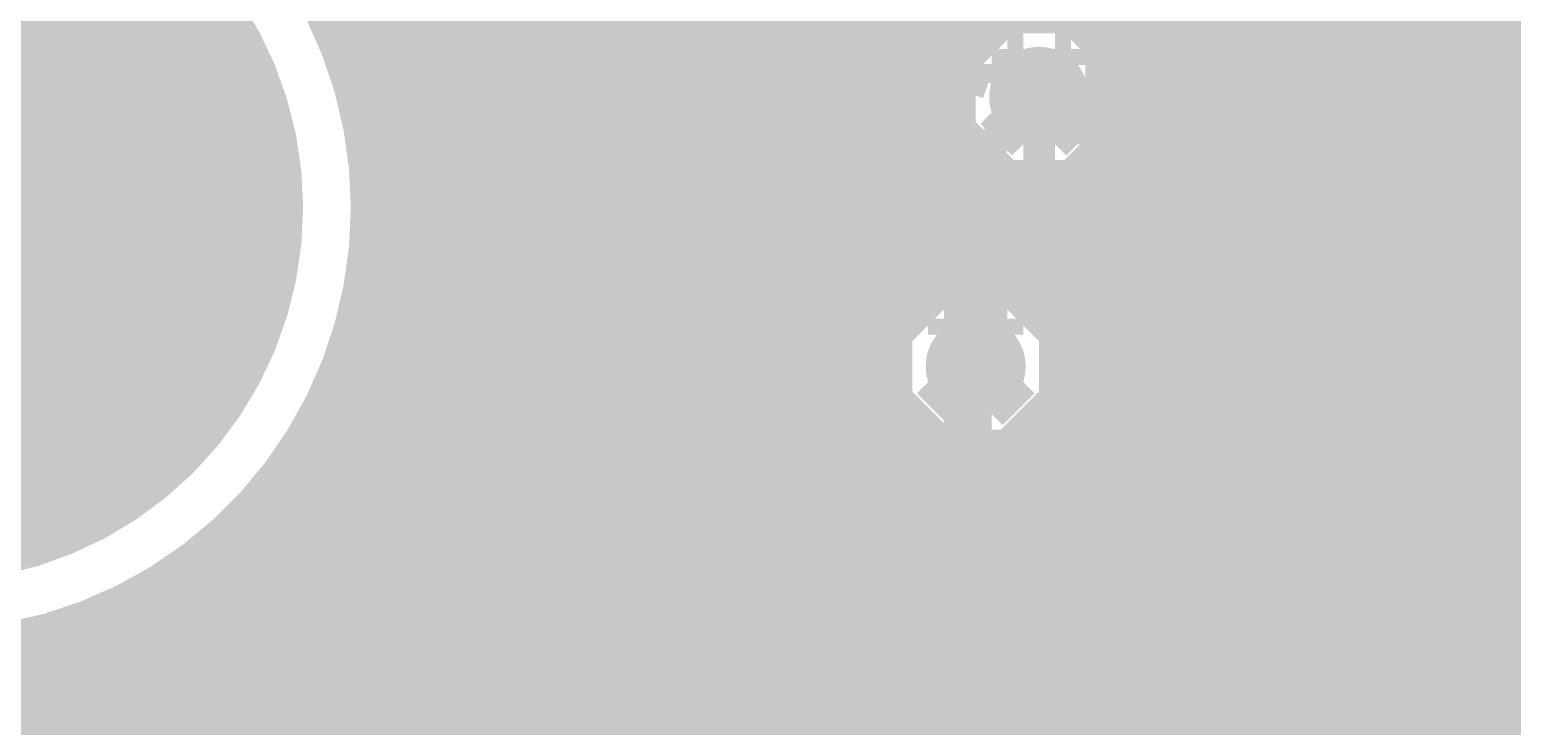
# Model space of a CAD drawing. Extents: x -5 to 157, y -120 to 103.
# Drawn here: x 0.81 to 12.68, y -4.15 to 1.43 of the extents above; entities that cross this region are included whole.
import ezdxf

# ---------------------------------------------------------------- set-up
doc = ezdxf.new("R2010")
doc.units = 0
doc.header["$MEASUREMENT"] = 0
doc.layers.get('0').update_dxf_attribs({"linetype": 'CONTINUOUS'})
for name, color, linetype in [('22-304-2_BOT', 7, 'CONTINUOUS'), ('22-304-2_DRD', 7, 'CONTINUOUS'), ('22-304-2_DRL', 2, 'CONTINUOUS'), ('22-304-2_IN1', 4, 'CONTINUOUS'), ('22-304-2_IN2', 3, 'CONTINUOUS'), ('22-304-2_SMB', 5, 'CONTINUOUS'), ('22-304-2_SMT', 10, 'CONTINUOUS'), ('22-304-2_SPB', 14, 'CONTINUOUS'), ('22-304-2_SSB', 12, 'CONTINUOUS'), ('22-304-2_TOP', 13, 'CONTINUOUS'), ('THRUHOLE_TAP', 7, 'CONTINUOUS')]:
    doc.layers.add(name, color=color, linetype=linetype)

# ---------------------------------------------------------------- blocks, each defined once
blk = doc.blocks.new('ROUND_1')
at = {"const_width": 2.99974}
blk.add_lwpolyline([(-1.49987, 0, 1), (1.49987, 0, 1)], format="xyb", close=True, dxfattribs=at)
blk = doc.blocks.new('ROUND_39')
at = {"const_width": 0.40005}
blk.add_lwpolyline([(-0.200024, 0, 1), (0.200024, 0, 1)], format="xyb", close=True, dxfattribs=at)
blk = doc.blocks.new('RECTANGLE_47')
blk.add_solid([(0.4064, 0.4826), (0.4064, -0.4826), (-0.4064, 0.4826), (-0.4064, -0.4826)])
blk = doc.blocks.new('ROUND_83')
at = {"const_width": 1.6002}
blk.add_lwpolyline([(-0.8001, 0, 1), (0.8001, 0, 1)], format="xyb", close=True, dxfattribs=at)
blk = doc.blocks.new('ROUND_88')
at = {"const_width": 0.10033}
blk.add_lwpolyline([(-0.050164, 0, 1), (0.050164, 0, 1)], format="xyb", close=True, dxfattribs=at)
blk = doc.blocks.new('ROUND_42')
at = {"const_width": 0.40005}
blk.add_lwpolyline([(-0.200024, 0, 1), (0.200024, 0, 1)], format="xyb", close=True, dxfattribs=at)
blk = doc.blocks.new('ROUND_80')
at = {"const_width": 0.10033}
blk.add_lwpolyline([(-0.050164, 0, 1), (0.050164, 0, 1)], format="xyb", close=True, dxfattribs=at)

msp = doc.modelspace()

# ---------------------------------------------------------------- linework, layer by layer
at = {"layer": '22-304-2_BOT'}
for points, const_width in [([(-1.016, 37.846), (-0.381, 37.211), (-0.381, 35.56), (-1.905, 34.036), (-1.905, 26.543), (5.334, 19.304), (5.334, 7.62), (6.477, 6.477), (6.477, -3.302), (5.207, -4.572), (5.207, -6.35), (7.366, -8.509), (8.382, -8.509)], 0.254), ([(-2.032, 37.592), (-1.905, 37.592), (-0.889, 36.576), (-0.889, 35.814), (-2.54, 34.163), (-2.54, 26.416), (4.826, 19.05), (4.826, 7.366), (5.969, 6.223), (5.969, -3.048), (4.572, -4.445), (4.572, -6.858), (6.731, -9.017)], 0.254), ([(0, 27.305), (1.397, 25.908), (5.842, 25.908), (7.366, 24.384), (7.366, 9.525), (8.89, 8.001), (8.89, 4.064), (8.001, 3.175), (8.001, 0.635), (11.5062, -2.8702), (11.5062, -3.175)], 0.254), ([(6.35, -6.35), (6.731, -5.969), (6.731, -4.826), (7.493, -4.064), (7.493, 3.556), (8.382, 4.445), (8.382, 7.747), (6.858, 9.271), (6.858, 23.622), (6.223, 24.257)], 0.254), ([(6.096, 23.114), (6.35, 22.86), (6.35, 9.017), (7.874, 7.493), (7.874, 4.699), (6.985, 3.81), (6.985, -3.556), (5.969, -4.572), (5.969, -5.334)], 0.254), ([(5.2832, 6.00202), (5.2832, -2.83464)], 0.254), ([(5.334, 5.95884), (5.334, -2.78384)], 0.254), ([(5.0546, 5.6769), (5.0546, -3.06324)], 0.254), ([(4.826, 5.52704), (4.826, 1.31318)], 0.254), ([(10.2362, 2.54), (10.2362, 0.7874), (10.0838, 0.635)], 0.254), ([(11.557, 2.286), (11.5062, 2.2352), (11.5062, 0.635)], 0.254), ([(11.5062, 1.5621), (11.5062, 0.635)], 0.381), ([(5.334, 1.524), (4.7625, 1.524)], 0.254), ([(5.334, 1.2954), (4.83108, 1.2954)], 0.254), ([(5.334, 1.0668), (4.88696, 1.0668)], 0.254), ([(5.334, 0.8382), (4.93014, 0.8382)], 0.254), ([(10.0838, 0.635), (9.144, 0.635), (8.89, 0.889)], 0.254), ([(5.334, 0.6096), (4.96316, 0.6096)], 0.254), ([(11.5062, -0.2921), (11.5062, 0.635)], 0.381), ([(5.334, 0.381), (4.98602, 0.381)], 0.254), ([(5.334, 0.1524), (4.99872, 0.1524)], 0.254), ([(5.334, -0.0762), (5.00126, -0.0762)], 0.254), ([(5.334, -0.3048), (4.9911, -0.3048)], 0.254), ([(10.5918, -0.3556), (9.88822, -0.3556)], 0.254), ([(9.88822, -0.3556), (11.71702, -2.1844)], 0.254), ([(10.0838, -0.3556), (10.0838, -0.54864)], 0.254), ([(10.3124, -0.3556), (10.3124, -0.77724)], 0.254), ([(10.541, -0.3556), (10.541, -1.00584)], 0.254), ([(10.9982, -0.3556), (10.5918, -0.3556)], 0.254), ([(10.7696, -0.3556), (10.7696, -1.23444)], 0.254), ([(12.192, -0.3556), (10.9982, -0.3556)], 0.254), ([(10.9982, -0.3556), (10.9982, -1.46304)], 0.254), ([(11.2268, -0.3556), (11.2268, -1.69164)], 0.254), ([(11.4554, -0.3556), (11.4554, -1.92024)], 0.254), ([(11.684, -0.3556), (11.684, -2.14884)], 0.254), ([(11.9126, -0.3556), (11.9126, -2.1844)], 0.254), ([(12.1412, -0.3556), (12.1412, -2.1844)], 0.254), ([(12.192, -0.3556), (12.192, -2.1844)], 0.254), ([(5.334, -0.5334), (4.97332, -0.5334)], 0.254), ([(12.192, -0.5334), (10.06602, -0.5334)], 0.254), ([(5.334, -0.762), (4.94284, -0.762)], 0.254), ([(12.192, -0.762), (10.29462, -0.762)], 0.254), ([(5.334, -0.9906), (4.9022, -0.9906)], 0.254), ([(12.192, -0.9906), (10.52322, -0.9906)], 0.254), ([(4.826, -1.31318), (4.826, -3.29184)], 0.254), ([(5.334, -1.2192), (4.84886, -1.2192)], 0.254), ([(8.382, -1.27), (8.255, -1.397), (8.255, -3.683), (9.144, -4.572), (9.144, -9.144), (10.033, -10.033), (10.033, -10.1092), (10.0838, -10.16)], 0.254), ([(12.192, -1.2192), (10.75182, -1.2192)], 0.254), ([(5.334, -1.4478), (4.7879, -1.4478)], 0.254), ([(12.192, -1.4478), (10.98042, -1.4478)], 0.254), ([(5.334, -1.6764), (4.7117, -1.6764)], 0.254), ([(12.192, -1.6764), (11.20902, -1.6764)], 0.254), ([(5.334, -1.905), (4.6228, -1.905)], 0.254), ([(12.192, -1.905), (11.43762, -1.905)], 0.254), ([(4.5974, -1.9685), (4.5974, -3.52044)], 0.254), ([(5.334, -2.1336), (4.52374, -2.1336)], 0.254), ([(12.192, -2.1336), (11.66622, -2.1336)], 0.254), ([(12.192, -2.1844), (11.71702, -2.1844)], 0.254), ([(5.334, -2.3622), (4.4069, -2.3622)], 0.254), ([(4.3688, -2.43332), (4.3688, -3.74904)], 0.254), ([(5.334, -2.5908), (4.27736, -2.5908)], 0.254), ([(5.334, -2.78384), (4.1275, -3.99288)], 0.254), ([(5.29844, -2.8194), (4.13004, -2.8194)], 0.254), ([(4.1402, -2.80416), (4.1402, -3.97764)], 0.254), ([(5.06984, -3.048), (3.96494, -3.048)], 0.254), ([(3.9116, -3.11658), (3.9116, -10.7696)], 0.254), ([(10.0838, -3.175), (9.017, -3.175)], 0.254), ([(10.0838, -3.175), (10.98804, -4.07924), (16.4338, -4.07924)], 0.254), ([(11.5062, -3.175), (11.91006, -3.57886), (16.4338, -3.57886)], 0.254), ([(4.84124, -3.2766), (3.77698, -3.2766)], 0.254), ([(3.683, -3.38328), (3.683, -10.541)], 0.254), ([(4.61264, -3.5052), (3.56616, -3.5052)], 0.254), ([(3.4544, -3.61696), (3.4544, -10.3124)], 0.254), ([(4.38404, -3.7338), (3.3274, -3.7338)], 0.254), ([(3.2258, -3.8227), (3.2258, -10.0838)], 0.254), ([(2.9972, -4.00304), (2.9972, -9.8552)], 0.254), ([(4.15544, -3.9624), (3.05054, -3.9624)], 0.254), ([(3.99034, -4.191), (2.72796, -4.191)], 0.254), ([(2.7686, -4.1656), (2.7686, -9.6266)], 0.254), ([(10.17524, -4.1656), (9.63168, -4.1656)], 0.254), ([(10.20064, -4.191), (9.652, -4.191)], 0.254), ([(9.8552, -4.1656), (9.8552, -7.2644)], 0.254), ([(10.0838, -4.1656), (10.0838, -7.2644)], 0.254), ([(10.17524, -4.1656), (10.31494, -4.3053)], 0.254)]:
    msp.add_lwpolyline(points, dxfattribs=dict(at, const_width=const_width))
at = {"layer": '22-304-2_BOT', "const_width": 0.254}
for points in [[(5.00126, 0, 0.4142136), (0, 5.00126)], [(0, -5.00126, 0.4142136), (5.00126, 0)], [(4.12242, -3.99542, 0.1989124), (3.9362, -4.445)], [(4.12242, -3.99542, 0.1989124), (3.9362, -4.445)], [(9.779, -4.572, 0.1754528), (9.63182, -4.16548)], [(9.779, -4.572, 0.1754528), (9.63182, -4.16548)]]:
    msp.add_lwpolyline(points, format="xyb", dxfattribs=at)
at = {"layer": '22-304-2_DRD', "const_width": 0.254}
for points in [[(8.636, 1.524), (8.255, 1.143)], [(9.144, 1.524), (8.636, 1.524)], [(9.525, 1.143), (9.144, 1.524)], [(1.27, 1.27), (-1.27, -1.27)], [(1.27, -1.27), (-1.27, 1.27)], [(8.636, 1.27), (8.636, 1.143)], [(8.763, 1.27), (8.636, 1.27)], [(8.763, 1.143), (8.763, 1.27)], [(9.017, 1.27), (9.017, 1.143)], [(9.144, 1.27), (9.017, 1.27)], [(9.144, 1.143), (9.144, 1.27)], [(8.255, 1.143), (8.255, 0.635)], [(8.636, 1.143), (8.763, 1.143)], [(9.017, 1.143), (9.144, 1.143)], [(9.525, 0.635), (9.525, 1.143)], [(8.763, 0.508), (8.509, 0.762)], [(9.271, 0.762), (9.017, 0.508)], [(8.255, 0.635), (8.636, 0.254)], [(9.144, 0.254), (9.525, 0.635)], [(9.017, 0.508), (8.763, 0.508)], [(8.636, 0.254), (9.144, 0.254)], [(8.128, -0.635), (7.747, -1.016)], [(8.636, -0.635), (8.128, -0.635)], [(9.017, -1.016), (8.636, -0.635)], [(8.128, -0.889), (8.128, -1.016)], [(8.255, -0.889), (8.128, -0.889)], [(8.255, -1.016), (8.255, -0.889)], [(8.509, -0.889), (8.509, -1.016)], [(8.636, -0.889), (8.509, -0.889)], [(8.636, -1.016), (8.636, -0.889)], [(7.747, -1.016), (7.747, -1.524)], [(8.128, -1.016), (8.255, -1.016)], [(8.509, -1.016), (8.636, -1.016)], [(9.017, -1.524), (9.017, -1.016)], [(8.255, -1.651), (8.001, -1.397)], [(8.763, -1.397), (8.509, -1.651)], [(7.747, -1.524), (8.128, -1.905)], [(8.636, -1.905), (9.017, -1.524)], [(8.509, -1.651), (8.255, -1.651)], [(8.128, -1.905), (8.636, -1.905)], [(8.763, -2.54), (8.382, -2.921)], [(9.271, -2.54), (8.763, -2.54)], [(9.652, -2.921), (9.271, -2.54)], [(8.763, -2.794), (8.763, -2.921)], [(8.89, -2.794), (8.763, -2.794)], [(8.89, -2.921), (8.89, -2.794)], [(9.144, -2.794), (9.144, -2.921)], [(9.271, -2.794), (9.144, -2.794)], [(9.271, -2.921), (9.271, -2.794)], [(8.382, -2.921), (8.382, -3.429)], [(8.763, -2.921), (8.89, -2.921)], [(9.144, -2.921), (9.271, -2.921)], [(9.652, -3.429), (9.652, -2.921)], [(8.89, -3.556), (8.636, -3.302)], [(9.398, -3.302), (9.144, -3.556)], [(8.382, -3.429), (8.763, -3.81)], [(9.271, -3.81), (9.652, -3.429)], [(9.144, -3.556), (8.89, -3.556)], [(8.763, -3.81), (9.271, -3.81)]]:
    msp.add_lwpolyline(points, dxfattribs=at)
at = {"layer": '22-304-2_IN1', "const_width": 0.254}
for points in [[(3.3528, 6.48208), (3.3528, 1.03124)], [(3.5814, 6.0706), (3.5814, -10.4394)], [(3.81, 5.7023), (3.81, -10.668)], [(3.81, 3.937), (3.81, -8.255)], [(4.445, 3.937), (4.445, -8.255), (12.192, -16.002)], [(4.6736, 3.937), (4.6736, -8.4836)], [(4.9022, 3.937), (4.9022, -8.7122)], [(5.1308, 3.937), (5.1308, -8.9408)], [(5.3594, 3.937), (5.3594, -4.93268)], [(5.588, 3.937), (5.588, -4.7117)], [(5.8166, 3.937), (5.8166, -4.62026)], [(6.0452, 3.937), (6.0452, -4.60756)], [(6.2738, 3.937), (6.2738, -4.67106)], [(6.5024, 3.937), (6.5024, -4.83616)], [(6.731, 3.937), (6.731, -5.7277)], [(6.9596, 3.937), (6.9596, -5.94868)], [(7.1882, 3.937), (7.1882, -6.48462)], [(7.4168, 3.937), (7.4168, -6.50494)], [(7.6454, 3.937), (7.6454, -6.60654)], [(7.874, 3.937), (7.874, -0.74676)], [(8.1026, 3.937), (8.1026, -0.59436)], [(8.3312, 3.937), (8.3312, 1.3589)], [(8.5598, 3.937), (8.5598, 1.53924)], [(9.2456, 3.937), (9.2456, 1.52654)], [(9.4742, 3.937), (9.4742, 1.32588)], [(9.7028, 3.937), (9.7028, -6.20776)], [(9.9314, 3.937), (9.9314, -6.1341)], [(10.16, 3.937), (10.16, -6.13918)], [(10.3886, 3.937), (10.3886, -6.22046)], [(10.6172, 3.937), (10.6172, -6.42112)], [(12.446, 3.937), (12.446, -16.002)], [(12.6746, 3.937), (12.6746, -16.002)], [(10.8458, 2.1209), (10.8458, -14.6558)], [(12.2174, 1.97612), (12.2174, -16.002)], [(11.0744, 1.73736), (11.0744, -14.8844)], [(11.9888, 1.69672), (11.9888, -15.7988)], [(11.303, 1.6002), (11.303, -15.113)], [(11.5316, 1.55702), (11.5316, -15.3416)], [(11.7602, 1.58496), (11.7602, -15.5702)], [(3.81, 1.4224), (3.20548, 1.4224)], [(8.34136, 1.3716), (4.445, 1.3716)], [(32.004, 1.3716), (9.4361, 1.3716)], [(3.81, 1.1938), (3.29692, 1.1938)], [(8.2042, 1.143), (4.445, 1.143)], [(32.004, 1.143), (9.57326, 1.143)], [(3.81, 0.9652), (3.37312, 0.9652)], [(8.16102, 0.9144), (4.445, 0.9144)], [(32.004, 0.9144), (9.61898, 0.9144)], [(3.81, 0.7366), (3.429, 0.7366)], [(8.18896, 0.6858), (4.445, 0.6858)], [(32.004, 0.6858), (9.59104, 0.6858)], [(3.81, 0.508), (3.46964, 0.508)], [(8.30072, 0.4572), (4.445, 0.4572)], [(8.3312, 0.4191), (8.3312, -0.54102)], [(9.4742, 0.45212), (9.4742, -6.3881)], [(13.91412, 0.4572), (9.47674, 0.4572)], [(3.81, 0.2794), (3.49504, 0.2794)], [(8.5598, 0.23876), (8.5598, -0.56134)], [(9.2456, 0.25146), (9.2456, -13.0556)], [(8.58012, 0.2286), (4.445, 0.2286)], [(8.7884, 0.1651), (8.7884, -0.66294)], [(9.017, 0.17018), (9.017, -0.90932)], [(13.71346, 0.2286), (9.19988, 0.2286)], [(3.81, 0.0508), (3.50774, 0.0508)], [(13.63218, 0), (4.445, 0)], [(3.81, -0.1778), (3.50266, -0.1778)], [(13.6271, -0.2286), (4.445, -0.2286)], [(3.81, -0.4064), (3.48488, -0.4064)], [(13.70076, -0.4572), (4.445, -0.4572)], [(3.81, -0.635), (3.44932, -0.635)], [(7.94512, -0.6858), (4.445, -0.6858)], [(13.78712, -0.6858), (8.81888, -0.6858)], [(3.81, -0.8636), (3.39852, -0.8636)], [(7.74446, -0.9144), (4.445, -0.9144)], [(13.58646, -0.9144), (9.01954, -0.9144)], [(3.3528, -1.03124), (3.3528, -10.2108)], [(3.81, -1.0922), (3.33248, -1.0922)], [(7.66318, -1.143), (4.445, -1.143)], [(13.50518, -1.143), (9.10082, -1.143)], [(3.81, -1.3208), (3.24866, -1.3208)], [(7.6581, -1.3716), (4.445, -1.3716)], [(13.5001, -1.3716), (9.10336, -1.3716)], [(3.81, -1.5494), (3.14706, -1.5494)], [(3.1242, -1.59512), (3.1242, -9.9822)], [(7.73176, -1.6002), (4.445, -1.6002)], [(9.017, -1.62814), (9.017, -8.14832)], [(13.57376, -1.6002), (9.03224, -1.6002)], [(3.81, -1.778), (3.0226, -1.778)], [(7.9121, -1.8288), (4.445, -1.8288)], [(7.874, -1.79324), (7.874, -6.85292)], [(8.7884, -1.87452), (8.7884, -7.90194)], [(13.7541, -1.8288), (8.8519, -1.8288)], [(3.81, -2.0066), (2.87782, -2.0066)], [(2.8956, -1.97866), (2.8956, -9.7536)], [(8.1026, -1.9431), (8.1026, -7.83336)], [(8.3312, -1.99644), (8.3312, -7.78002)], [(8.5598, -1.97866), (8.5598, -7.80034)], [(21.62302, -2.0574), (4.445, -2.0574)], [(3.81, -2.2352), (2.70256, -2.2352)], [(2.667, -2.27838), (2.667, -9.525)], [(21.6662, -2.286), (4.445, -2.286)], [(3.81, -2.4638), (2.49682, -2.4638)], [(2.4384, -2.52222), (2.4384, -9.2964)], [(21.80336, -2.5146), (4.445, -2.5146)], [(2.2098, -2.72288), (2.2098, -9.0678)], [(3.81, -2.6924), (2.2479, -2.6924)], [(22.1869, -2.7432), (4.445, -2.7432)], [(3.81, -2.921), (1.94056, -2.921)], [(1.9812, -2.89306), (1.9812, -8.8392)], [(17.51076, -2.9718), (4.445, -2.9718)], [(1.7526, -3.03784), (1.7526, -8.6106)], [(1.524, -3.15976), (1.524, -8.382)], [(3.81, -3.1496), (1.54432, -3.1496)], [(17.35836, -3.2004), (4.445, -3.2004)], [(1.2954, -3.25882), (1.2954, -8.1534)], [(0.8382, -3.40614), (0.8382, -7.6962)], [(3.81, -3.3782), (0.94488, -3.3782)], [(1.0668, -3.3401), (1.0668, -7.9248)], [(17.30502, -3.429), (4.445, -3.429)], [(3.81, -3.6068), (-3.2512, -3.6068)], [(17.32534, -3.6576), (4.445, -3.6576)], [(3.81, -3.8354), (-3.0226, -3.8354)], [(17.42694, -3.8862), (4.445, -3.8862)], [(3.81, -4.064), (-2.794, -4.064)], [(17.67332, -4.1148), (4.445, -4.1148)]]:
    msp.add_lwpolyline(points, dxfattribs=at)
for points in [[(3.50774, 0, 0.4142136), (0, 3.50774)], [(8.89, 1.61798, 0.4142136), (8.16102, 0.889)], [(9.61898, 0.889, 0.4142136), (8.89, 1.61798)], [(8.16102, 0.889, 0.4142136), (8.89, 0.16002)], [(8.89, 0.16002, 0.4142136), (9.61898, 0.889)], [(0, -3.50774, 0.4142136), (3.50774, 0)], [(8.382, -0.54102, 0.4142136), (7.65302, -1.27)], [(9.11098, -1.27, 0.4142136), (8.382, -0.54102)], [(7.65302, -1.27, 0.4142136), (8.382, -1.99898)], [(8.382, -1.99898, 0.4142136), (9.11098, -1.27)]]:
    msp.add_lwpolyline(points, format="xyb", dxfattribs=at)
at = {"layer": '22-304-2_IN2', "const_width": 0.254}
for points in [[(8.0264, 28.58262), (8.0264, 1.44272)], [(5.5118, 22.27072), (5.5118, -4.41452)], [(5.7404, 22.15134), (5.7404, -4.33324)], [(9.8552, 9.56056), (9.8552, 1.23698)], [(10.0838, 9.51738), (10.0838, -14.01318)], [(7.7978, 6.95452), (7.7978, -0.42672)], [(5.969, 6.85292), (5.969, -4.30784)], [(12.3698, 6.86816), (12.3698, -16.29918)], [(12.5984, 6.84784), (12.5984, -16.52778)], [(6.1976, 6.58114), (6.1976, -4.33324)], [(7.5692, 6.62686), (7.5692, -0.64262)], [(6.4262, 6.43382), (6.4262, -4.41452)], [(7.3406, 6.45922), (7.3406, -6.08076)], [(6.6548, 6.36016), (6.6548, -4.56946)], [(6.8834, 6.33984), (6.8834, -4.86664)], [(7.112, 6.37032), (7.112, -5.66166)], [(3.4544, 6.08076), (3.4544, 1.10236)], [(10.3124, 5.82676), (10.3124, -14.24178)], [(5.2832, 5.75818), (5.2832, -4.56946)], [(3.683, 5.66166), (3.683, -7.61238)], [(3.9116, 5.4737), (3.9116, -7.84098)], [(5.0546, 5.5245), (5.0546, -4.86664)], [(12.1412, 5.50418), (12.1412, -16.07058)], [(4.1402, 5.36956), (4.1402, -8.06958)], [(4.5974, 5.334), (4.5974, -8.52678)], [(4.826, 5.3975), (4.826, -8.75538)], [(10.541, 5.40766), (10.541, -14.47038)], [(4.3688, 5.32638), (4.3688, -8.29818)], [(10.7696, 5.2197), (10.7696, -14.69898)], [(11.9126, 5.2705), (11.9126, -15.84198)], [(10.9982, 5.11556), (10.9982, -14.92758)], [(11.684, 5.1435), (11.684, -15.61338)], [(11.2268, 5.07238), (11.2268, -15.15618)], [(11.4554, 5.08), (11.4554, -15.38478)], [(8.08228, 1.524), (3.2893, 1.524)], [(32.33166, 1.524), (9.69518, 1.524)], [(7.94766, 1.2954), (3.38582, 1.2954)], [(32.38754, 1.2954), (9.83234, 1.2954)], [(7.87908, 1.0668), (3.46456, 1.0668)], [(32.50692, 1.0668), (9.90092, 1.0668)], [(7.86384, 0.8382), (3.52806, 0.8382)], [(14.00302, 0.8382), (9.91362, 0.8382)], [(7.90194, 0.6096), (3.57378, 0.6096)], [(13.63726, 0.6096), (9.87806, 0.6096)], [(9.8552, 0.54102), (9.8552, -2.58318)], [(7.99846, 0.381), (3.6068, 0.381)], [(13.45946, 0.381), (9.78154, 0.381)], [(8.0264, 0.33528), (8.0264, -0.30734)], [(8.17626, 0.1524), (3.62204, 0.1524)], [(13.36294, 0.1524), (9.60374, 0.1524)], [(9.6266, 0.17526), (9.6266, -2.3495)], [(8.255, 0.08128), (8.255, -0.25146)], [(9.398, -0.00254), (9.398, -1.12522)], [(8.54202, -0.0762), (3.62458, -0.0762)], [(8.4836, -0.05334), (8.4836, -0.24892)], [(8.7122, -0.12192), (8.7122, -0.29718)], [(9.1694, -0.09906), (9.1694, -0.61214)], [(13.32484, -0.0762), (9.23798, -0.0762)], [(8.9408, -0.13462), (8.9408, -0.40894)], [(8.03402, -0.3048), (3.61188, -0.3048)], [(13.34008, -0.3048), (8.72998, -0.3048)], [(7.66826, -0.5334), (3.58648, -0.5334)], [(13.40866, -0.5334), (9.09574, -0.5334)], [(7.49046, -0.762), (3.54584, -0.762)], [(13.33246, -0.762), (9.27354, -0.762)], [(7.39394, -0.9906), (3.48742, -0.9906)], [(13.23594, -0.9906), (9.37006, -0.9906)], [(3.4544, -1.10236), (3.4544, -7.38378)], [(7.35584, -1.2192), (3.41376, -1.2192)], [(13.19784, -1.2192), (9.40562, -1.2192)], [(9.398, -1.41478), (9.398, -2.2225)], [(7.37108, -1.4478), (3.32486, -1.4478)], [(13.21308, -1.4478), (9.39292, -1.4478)], [(3.2258, -1.65608), (3.2258, -7.15518)], [(7.43966, -1.6764), (3.21564, -1.6764)], [(13.28166, -1.6764), (9.32434, -1.6764)], [(7.57428, -1.905), (3.0861, -1.905)], [(7.5692, -1.89484), (7.5692, -7.88162)], [(13.41628, -1.905), (9.18718, -1.905)], [(9.1694, -1.92786), (9.1694, -2.159)], [(7.82828, -2.1336), (2.93116, -2.1336)], [(2.9972, -2.03962), (2.9972, -6.92658)], [(7.7978, -2.11328), (7.7978, -7.66572)], [(13.67028, -2.1336), (8.93572, -2.1336)], [(8.9408, -2.13106), (8.9408, -2.15138)], [(8.0264, -2.23266), (8.0264, -2.90576)], [(8.38962, -2.3622), (2.75082, -2.3622)], [(2.7686, -2.34188), (2.7686, -6.69798)], [(8.255, -2.28854), (8.255, -2.48666)], [(21.37918, -2.3622), (9.64184, -2.3622)], [(8.17372, -2.5908), (2.53746, -2.5908)], [(2.54, -2.58826), (2.54, -6.46938)], [(21.49094, -2.5908), (9.86028, -2.5908)], [(8.05434, -2.8194), (2.28092, -2.8194)], [(2.3114, -2.794), (2.3114, -6.24078)], [(21.69414, -2.8194), (9.97966, -2.8194)], [(2.0828, -2.96926), (2.0828, -6.01218)], [(7.99846, -3.048), (1.96342, -3.048)], [(22.20722, -3.048), (10.03554, -3.048)], [(1.8542, -3.11658), (1.8542, -5.78358)], [(7.99592, -3.2766), (1.55194, -3.2766)], [(1.6256, -3.24104), (1.6256, -5.55498)], [(34.84626, -3.2766), (10.03808, -3.2766)], [(1.26238, -3.39852), (1.26238, -5.19176)], [(1.397, -3.34518), (1.397, -5.32638)], [(8.0264, -3.4417), (8.0264, -7.54634)], [(8.04418, -3.5052), (1.26238, -3.5052)], [(25.28062, -3.5052), (9.98728, -3.5052)], [(8.15594, -3.7338), (1.26238, -3.7338)], [(9.8552, -3.76682), (9.8552, -13.78458)], [(25.06472, -3.7338), (9.87806, -3.7338)], [(8.255, -3.8608), (8.255, -7.49046)], [(8.35914, -3.9624), (1.26238, -3.9624)], [(9.6266, -4.0005), (9.6266, -13.55598)], [(24.94534, -3.9624), (9.67486, -3.9624)], [(8.4836, -4.0513), (8.4836, -7.48792)], [(8.7122, -4.15544), (8.7122, -7.53618)], [(9.398, -4.1275), (9.398, -8.36422)], [(8.87222, -4.191), (1.26238, -4.191)], [(8.9408, -4.19862), (8.9408, -7.64794)], [(24.88946, -4.191), (9.16178, -4.191)], [(9.1694, -4.18846), (9.1694, -7.85114)]]:
    msp.add_lwpolyline(points, dxfattribs=at)
for points in [[(3.62712, 0, 0.4142136), (0, 3.62712)], [(8.89, 1.91516, 0.4142136), (7.86384, 0.889)], [(9.91616, 0.889, 0.4142136), (8.89, 1.91516)], [(7.86384, 0.889, 0.4142136), (8.89, -0.13716)], [(8.89, -0.13716, 0.4142136), (9.91616, 0.889)], [(1.26238, -3.39852, 0.3134888), (3.62458, 0)], [(8.382, -0.24384, 0.4142136), (7.35584, -1.27)], [(9.40816, -1.27, 0.4142136), (8.382, -0.24384)], [(7.35584, -1.27, 0.4142136), (8.382, -2.29616)], [(8.90016, -2.15392, 0.266177), (9.4066, -1.27)], [(9.017, -2.14884, 0.0284912), (8.90034, -2.15549)], [(10.04316, -3.175, 0.4142136), (9.017, -2.14884)], [(8.49884, -2.28854, 0.2665119), (7.99021, -3.175)], [(8.382, -2.29616, 0.028561), (8.49895, -2.28947)], [(7.99084, -3.175, 0.4142136), (9.017, -4.20116)], [(9.017, -4.20116, 0.4142136), (10.04316, -3.175)]]:
    msp.add_lwpolyline(points, format="xyb", dxfattribs=at)
at = {"layer": '22-304-2_SSB', "const_width": 0.1524}
for points in [[(9.3345, 1.4605), (12.2555, 1.4605), (12.2555, -0.1778), (9.3345, -0.1778), (9.3345, 1.4605)], [(6.75386, 0.56642), (7.10946, 0.56642), (7.16788, 0.73406), (7.16788, 0.90424), (7.10946, 1.07442), (6.75386, 1.07442), (6.6929, 0.90424), (6.6929, 0.73406), (6.93166, 0.05842)], [(7.5311, 0.39624), (8.00608, 0.39624), (7.76986, 1.07442), (7.65048, 1.07442), (7.65048, 0.05842)], [(8.3693, 0.22606), (8.43026, 0.05842), (8.78586, 0.05842), (8.84428, 0.22606), (8.84428, 0.90424), (8.78586, 1.07442), (8.43026, 1.07442), (8.3693, 0.90424)], [(9.3345, -2.3495), (12.2555, -2.3495), (12.2555, -3.9878), (9.3345, -3.9878), (9.3345, -2.3495)], [(6.42366, -3.3274), (6.77926, -3.3274), (6.8961, -3.49758), (6.8961, -3.66776), (6.77926, -3.8354), (6.42366, -3.8354), (6.42366, -2.8194)], [(6.7183, -3.3274), (6.8961, -2.8194)], [(7.61746, -2.8194), (7.3787, -2.8194)], [(7.49808, -2.8194), (7.49808, -3.8354), (7.3787, -3.66776)], [(8.33628, -2.8194), (8.10006, -2.8194)], [(8.2169, -2.8194), (8.2169, -3.8354), (8.10006, -3.66776)], [(9.0551, -2.8194), (8.81888, -2.8194)], [(8.93826, -2.8194), (8.93826, -3.8354), (8.81888, -3.66776)]]:
    msp.add_lwpolyline(points, dxfattribs=at)
at = {"layer": '22-304-2_TOP'}
for points, const_width in [([(16.129, 11.43), (15.494, 12.065), (4.191, 12.065), (2.159, 10.033), (2.159, 6.35), (6.477, 2.032), (6.477, -2.159), (3.683, -4.953), (3.683, -9.652), (15.113, -21.082), (19.177, -21.082), (20.193, -21.082)], 0.635), ([(3.556, 8.382), (4.318, 8.382), (12.827, -0.127), (14.351, -0.127)], 0.254), ([(3.556, 7.366), (4.572, 7.366), (13.208, -1.27), (14.224, -1.27)], 0.254), ([(7.10438, 6.49224), (13.08862, 0.508)], 0.254), ([(4.445, 6.35), (4.572, 6.35), (12.954, -2.032), (22.352, -2.032)], 0.254), ([(12.1412, 4.191), (12.1412, 1.45542)], 0.254), ([(12.3698, 4.191), (12.3698, 1.22682)], 0.254), ([(12.5984, 4.191), (12.5984, 0.99822)], 0.254), ([(7.3406, 2.68224), (7.3406, -2.54)], 0.254), ([(4.826, 2.5146), (4.826, 1.31318)], 0.254), ([(7.5692, 2.45364), (7.5692, -0.86614)], 0.254), ([(5.0546, 2.286), (5.0546, -2.413)], 0.254), ([(7.7978, 2.22504), (7.7978, 0.62992)], 0.254), ([(5.2832, 2.0574), (5.2832, -2.1844)], 0.254), ([(7.3025, 2.032), (7.3025, -2.159)], 0.254), ([(8.0264, 1.99644), (8.0264, 1.1684)], 0.254), ([(5.5118, 1.8288), (5.5118, -1.9558)], 0.254), ([(5.6515, 1.6891), (5.6515, -1.8161)], 0.254), ([(8.255, 1.76784), (8.255, 1.5367)], 0.254), ([(5.6515, 1.524), (4.7625, 1.524)], 0.254), ([(8.2423, 1.524), (7.3025, 1.524)], 0.254), ([(32.45104, 1.524), (12.07262, 1.524)], 0.254), ([(5.6515, 1.2954), (4.83108, 1.2954)], 0.254), ([(8.0772, 1.2954), (7.3025, 1.2954)], 0.254), ([(32.51454, 1.2954), (12.30122, 1.2954)], 0.254), ([(5.6515, 1.0668), (4.88696, 1.0668)], 0.254), ([(7.99846, 1.0668), (7.3025, 1.0668)], 0.254), ([(32.65424, 1.0668), (12.52982, 1.0668)], 0.254), ([(5.6515, 0.8382), (4.93014, 0.8382)], 0.254), ([(7.94004, 0.8382), (7.3025, 0.8382)], 0.254), ([(7.98322, 0.87884), (7.9375, 0.83312)], 0.254), ([(8.89, 0.889), (8.382, 0.381), (8.382, -1.27)], 0.254), ([(32.94634, 0.8382), (12.75842, 0.8382)], 0.254), ([(5.6515, 0.6096), (4.96316, 0.6096)], 0.254), ([(7.79018, 0.6096), (7.3025, 0.6096)], 0.254), ([(5.6515, 0.381), (4.98602, 0.381)], 0.254), ([(7.747, 0.381), (7.3025, 0.381)], 0.254), ([(7.747, 0.381), (7.747, -0.6223)], 0.254), ([(9.6266, 0.35814), (9.6266, -2.5019)], 0.254), ([(9.64184, 0.381), (12.50442, -2.48158)], 0.254), ([(5.6515, 0.1524), (4.99872, 0.1524)], 0.254), ([(7.747, 0.1524), (7.3025, 0.1524)], 0.254), ([(9.398, 0.13716), (9.398, -2.35204)], 0.254), ([(9.87044, 0.1524), (9.42086, 0.1524)], 0.254), ([(9.8552, 0.16764), (9.8552, -2.82702)], 0.254), ([(9.1694, 0.0254), (9.1694, -0.81788)], 0.254), ([(5.6515, -0.0762), (5.00126, -0.0762)], 0.254), ([(7.747, -0.0762), (7.3025, -0.0762)], 0.254), ([(9.017, -0.01016), (9.017, -0.6223)], 0.254), ([(10.09904, -0.0762), (9.017, -0.0762)], 0.254), ([(10.0838, -0.05842), (10.0838, -3.937)], 0.254), ([(5.6515, -0.3048), (4.9911, -0.3048)], 0.254), ([(7.747, -0.3048), (7.3025, -0.3048)], 0.254), ([(10.32764, -0.3048), (9.017, -0.3048)], 0.254), ([(10.3124, -0.28702), (10.3124, -3.937)], 0.254), ([(5.6515, -0.5334), (4.97332, -0.5334)], 0.254), ([(7.747, -0.5334), (7.3025, -0.5334)], 0.254), ([(10.55624, -0.5334), (9.017, -0.5334)], 0.254), ([(10.541, -0.51562), (10.541, -3.937)], 0.254), ([(5.6515, -0.762), (4.94284, -0.762)], 0.254), ([(7.63016, -0.762), (7.3025, -0.762)], 0.254), ([(10.78484, -0.762), (9.13384, -0.762)], 0.254), ([(10.7696, -0.74422), (10.7696, -3.937)], 0.254), ([(5.6515, -0.9906), (4.9022, -0.9906)], 0.254), ([(7.5184, -0.9906), (7.3025, -0.9906)], 0.254), ([(11.01344, -0.9906), (9.2456, -0.9906)], 0.254), ([(10.9982, -0.97282), (10.9982, -3.937)], 0.254), ([(4.826, -1.31318), (4.826, -2.6416)], 0.254), ([(5.6515, -1.2192), (4.84886, -1.2192)], 0.254), ([(7.47522, -1.2192), (7.3025, -1.2192)], 0.254), ([(11.24204, -1.2192), (9.28878, -1.2192)], 0.254), ([(11.2268, -1.20142), (11.2268, -3.937)], 0.254), ([(11.4554, -1.43002), (11.4554, -3.937)], 0.254), ([(5.6515, -1.4478), (4.7879, -1.4478)], 0.254), ([(7.49046, -1.4478), (7.3025, -1.4478)], 0.254), ([(11.47064, -1.4478), (9.271, -1.4478)], 0.254), ([(11.684, -1.65862), (11.684, -3.937)], 0.254), ([(5.6515, -1.6764), (4.7117, -1.6764)], 0.254), ([(7.5692, -1.6764), (7.3025, -1.6764)], 0.254), ([(7.5692, -1.67386), (7.5692, -2.54)], 0.254), ([(9.1694, -1.72212), (9.1694, -2.28092)], 0.254), ([(11.69924, -1.6764), (9.19226, -1.6764)], 0.254), ([(5.6515, -1.8161), (3.10642, -4.36118)], 0.254), ([(5.5626, -1.905), (4.6228, -1.905)], 0.254), ([(7.7343, -1.905), (7.3025, -1.905)], 0.254), ([(11.92784, -1.905), (9.0297, -1.905)], 0.254), ([(11.9126, -1.88722), (11.9126, -3.937)], 0.254), ([(4.5974, -1.9685), (4.5974, -2.8702)], 0.254), ([(7.7978, -1.96342), (7.7978, -2.54)], 0.254), ([(8.9408, -1.98374), (8.9408, -2.27076)], 0.254), ([(5.334, -2.1336), (4.52374, -2.1336)], 0.254), ([(8.1026, -2.1336), (7.3025, -2.1336)], 0.254), ([(8.0264, -2.10566), (8.0264, -2.54)], 0.254), ([(12.15644, -2.1336), (8.6614, -2.1336)], 0.254), ([(8.7122, -2.11582), (8.7122, -2.31902)], 0.254), ([(12.1412, -2.11582), (12.1412, -3.937)], 0.254), ([(8.255, -2.16916), (8.255, -2.54)], 0.254), ([(8.4836, -2.1717), (8.4836, -2.44094)], 0.254), ([(5.1054, -2.3622), (4.4069, -2.3622)], 0.254), ([(8.61314, -2.3622), (7.2771, -2.3622)], 0.254), ([(12.38504, -2.3622), (9.42086, -2.3622)], 0.254), ([(12.3698, -2.34442), (12.3698, -3.937)], 0.254), ([(4.3688, -2.43332), (4.3688, -3.0988)], 0.254), ([(4.8768, -2.5908), (4.27736, -2.5908)], 0.254), ([(8.3693, -2.54), (7.20852, -2.54)], 0.254), ([(12.65174, -2.5908), (9.71042, -2.5908)], 0.254), ([(12.5984, -2.55778), (12.5984, -3.937)], 0.254), ([(4.6482, -2.8194), (4.13004, -2.8194)], 0.254), ([(4.1402, -2.80416), (4.1402, -3.3274)], 0.254), ([(21.89988, -2.8194), (9.85266, -2.8194)], 0.254), ([(4.4196, -3.048), (3.96494, -3.048)], 0.254), ([(34.80816, -3.048), (9.91616, -3.048)], 0.254), ([(3.9116, -3.11658), (3.9116, -3.556)], 0.254), ([(9.017, -3.175), (6.985, -3.175), (5.207, -4.953), (5.207, -8.636), (6.731, -10.16), (15.621, -10.16)], 0.254), ([(4.191, -3.2766), (3.77698, -3.2766)], 0.254), ([(35.02914, -3.2766), (9.9187, -3.2766)], 0.254), ([(3.683, -3.38328), (3.683, -3.7846)], 0.254), ([(3.9624, -3.5052), (3.56616, -3.5052)], 0.254), ([(9.8552, -3.52298), (9.8552, -3.937)], 0.254), ([(25.50414, -3.5052), (9.86282, -3.5052)], 0.254), ([(3.4544, -3.61696), (3.4544, -4.0132)], 0.254), ([(3.7338, -3.7338), (3.3274, -3.7338)], 0.254), ([(21.59508, -3.7338), (9.73074, -3.7338)], 0.254), ([(3.2258, -3.8227), (3.2258, -4.2418)], 0.254), ([(9.6266, -3.8481), (9.6266, -3.937)], 0.254), ([(2.9972, -4.00304), (2.9972, -4.49326)], 0.254), ([(3.5052, -3.9624), (3.05054, -3.9624)], 0.254), ([(21.32584, -3.937), (9.50976, -3.937)], 0.254), ([(3.2766, -4.191), (2.72796, -4.191)], 0.254), ([(2.7686, -4.1656), (2.7686, -9.6266)], 0.254)]:
    msp.add_lwpolyline(points, dxfattribs=dict(at, const_width=const_width))
at = {"layer": '22-304-2_TOP', "const_width": 0.254}
for points in [[(5.00126, 0, 0.4142136), (0, 5.00126)], [(8.382, 1.64084, 0.2491151), (7.98263, 0.889)], [(7.93242, 0.83058, 0.1989124), (7.7462, 0.381)], [(7.93242, 0.83058, 0.1989124), (7.7462, 0.381)], [(9.017, -0.01016, 0.2121666), (9.64243, 0.3806)], [(0, -5.00126, 0.4142136), (5.00126, 0)], [(7.747, -0.6223, 0.2014867), (7.47495, -1.27)], [(9.28878, -1.27, 0.2014871), (9.01681, -0.62249)], [(7.47522, -1.27, 0.4142136), (8.382, -2.17678)], [(8.382, -2.17678, 0.4142136), (9.28878, -1.27)], [(7.20852, -2.54, 0.1206237), (7.30179, -2.159)], [(9.017, -2.26822, 0.2014867), (8.36949, -2.54019)], [(9.92378, -3.175, 0.4142136), (9.017, -2.26822)], [(12.50442, -2.48158, 0.1989124), (12.954, -2.6678)], [(9.50976, -3.937, 0.2544814), (9.92444, -3.175)]]:
    msp.add_lwpolyline(points, format="xyb", dxfattribs=at)

# ---------------------------------------------------------------- block references
at = {"layer": '22-304-2_BOT'}
for name, p in [('ROUND_1', (0, 0)), ('ROUND_39', (8.89, 0.889)), ('RECTANGLE_47', (10.0838, 0.635)), ('RECTANGLE_47', (11.5062, 0.635)), ('ROUND_39', (8.382, -1.27)), ('RECTANGLE_47', (10.0838, -3.175)), ('RECTANGLE_47', (11.5062, -3.175)), ('ROUND_39', (9.017, -3.175))]:
    msp.add_blockref(name, p, dxfattribs=at)
at = {"layer": '22-304-2_DRL'}
for name, p in [('ROUND_83', (0, 0)), ('ROUND_88', (8.89, 0.889)), ('ROUND_88', (8.382, -1.27)), ('ROUND_88', (9.017, -3.175))]:
    msp.add_blockref(name, p, dxfattribs=at)
at = {"layer": '22-304-2_IN1'}
for name, p in [('ROUND_1', (0, 0)), ('ROUND_42', (8.89, 0.889)), ('ROUND_42', (8.382, -1.27)), ('ROUND_42', (9.017, -3.175))]:
    msp.add_blockref(name, p, dxfattribs=at)
at = {"layer": '22-304-2_IN2'}
for name, p in [('ROUND_1', (0, 0)), ('ROUND_42', (8.89, 0.889)), ('ROUND_42', (8.382, -1.27)), ('ROUND_42', (9.017, -3.175))]:
    msp.add_blockref(name, p, dxfattribs=at)
at = {"layer": '22-304-2_SMB'}
for name, p in [('ROUND_1', (0, 0)), ('RECTANGLE_47', (10.0838, 0.635)), ('RECTANGLE_47', (11.5062, 0.635)), ('RECTANGLE_47', (10.0838, -3.175)), ('RECTANGLE_47', (11.5062, -3.175))]:
    msp.add_blockref(name, p, dxfattribs=at)
at = {"layer": '22-304-2_SMT'}
msp.add_blockref('ROUND_1', (0, 0), dxfattribs=at)
at = {"layer": '22-304-2_SPB'}
for p in [(10.0838, 0.635), (11.5062, 0.635), (10.0838, -3.175), (11.5062, -3.175)]:
    msp.add_blockref('RECTANGLE_47', p, dxfattribs=at)
at = {"layer": '22-304-2_TOP'}
for name, p in [('ROUND_1', (0, 0)), ('ROUND_39', (8.89, 0.889)), ('ROUND_39', (8.382, -1.27)), ('ROUND_39', (9.017, -3.175))]:
    msp.add_blockref(name, p, dxfattribs=at)
at = {"layer": 'THRUHOLE_TAP'}
for name, p in [('ROUND_83', (0, 0)), ('ROUND_80', (8.89, 0.889)), ('ROUND_80', (8.382, -1.27)), ('ROUND_80', (9.017, -3.175))]:
    msp.add_blockref(name, p, dxfattribs=at)

doc.saveas('drawing.dxf')
